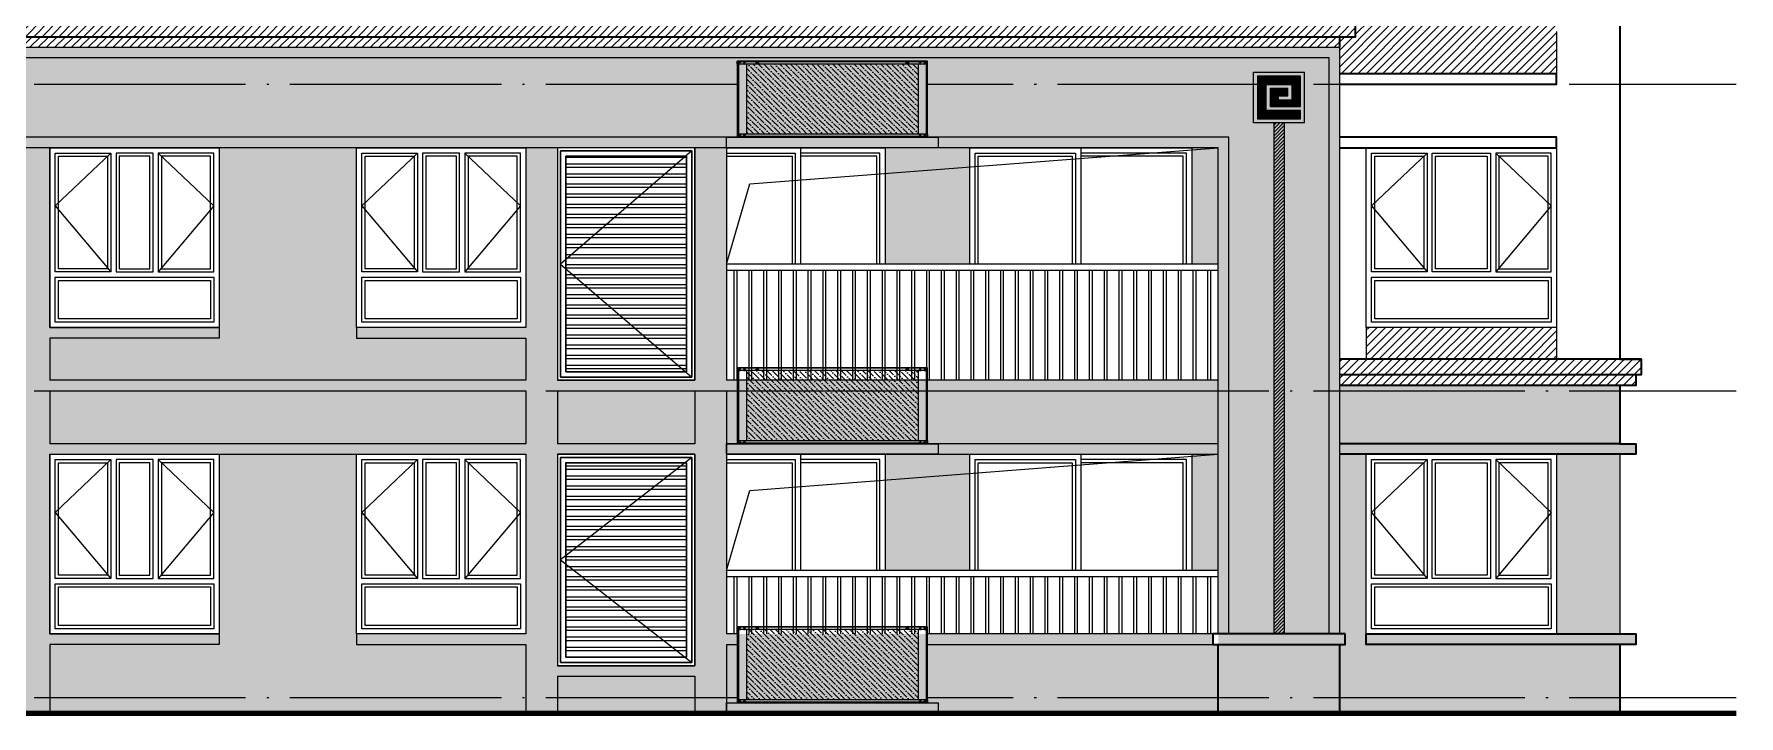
# Model space of a CAD drawing. Extents: x -518115 to 1124316, y -209821 to 1628073.
# Drawn here: x 863017 to 879142, y 114574 to 121024 of the extents above; entities that cross this region are included whole.
import ezdxf
from ezdxf.xclip import XClip

# ---------------------------------------------------------------- set-up
doc = ezdxf.new("R2010")
doc.units = 0
doc.header["$LTSCALE"] = 1000
doc.header["$MEASUREMENT"] = 0
doc.header["$XCLIPFRAME"] = 0
doc.linetypes.add('DOTE', pattern=[2.4200000000000004, 2, -0.2, 0.02, -0.2])
for name, color, linetype in [('3-剖面填充（细）', 250, 'Continuous'), ('5-平立面看线1', 45, 'Continuous'), ('Stair-栏杆', 142, 'Continuous'), ('修改标示', 212, 'Continuous'), ('看线', 251, 'Continuous'), ('立面', 73, 'Continuous')]:
    doc.layers.add(name, color=color, linetype=linetype)
for name, color, linetype, lineweight in [('DOTE', 19, 'DOTE', 9), ('WALL', 9, 'Continuous', 40), ('WINDOW', 144, 'Continuous', 15), ('立面-中轮廓线', 213, 'Continuous', 35), ('立面-普通轮廓', 7, 'Continuous', 18), ('立面-洞口示意', 152, 'Continuous', 13), ('立面-窗', 129, 'Continuous', 30), ('立面-窗开启线', 250, 'Continuous', 13)]:
    doc.layers.add(name, color=color, linetype=linetype, lineweight=lineweight)
pattern_1 = [(180, (-1300.000000000698, -2250.037416705163), (-7.105427357601002e-15, -95.25), []), (180, (-1331.750013714773, -2218.287402991074), (-7.105427357601002e-15, -95.25), [])]

# ---------------------------------------------------------------- blocks, each defined once
blk = doc.blocks.new('A$C0FC9229A')
at = {"color": 164}
blk.add_wipeout([(1079.579837211702, 1056.4612844407857), (1079.0798372109443, 1056.961284441528), (-922.9201627899898, 1056.9612844389592), (-923.4201627882102, 1056.4612844407295), (-923.4201627881281, 1026.9612844414949), (-921.9201627881267, 1026.9612844417134), (-921.9201627881266, 286.96128444166413), (-923.4201627881263, 286.96128444170995), (-923.4201627882101, 257.4612844426099), (-922.92016278999, 256.96128444438006), (1079.0798372109446, 256.96128444187), (1079.5798372117024, 257.4612844426122), (1079.5798372118738, 286.9612844416141), (1078.0798372118734, 286.961284441712), (1078.0798372118734, 1026.9612844416044), (1079.5798372118675, 1026.9612844419455)], dxfattribs=at).translate(0, 0, -1e-08).dxf.layer = 'WALL'
h = blk.add_hatch()
h.set_pattern_fill('ANSI36', color=164, scale=25, style=0)
h.set_pattern_definition([(45, (0, 0), (21.04747528375584, 77.17407604043804), [99.21875, -19.84375, 0, -19.84375])])
h.paths.add_polyline_path([(982.5813084756956, 286.9612844416974), (982.5813084756956, 1026.961284441697), (-825.9216340542771, 1026.961284441671), (-825.9216340542771, 286.9612844416711)])
for p, q in [((-923.4201627881266, 1026.96128444167), (-923.4201627881266, 1056.461284440738)), ((-923.4201627881266, 1056.461284440738), (-922.9201627899893, 1056.461284440738)), ((-923.4201627881266, 1051.754177659896), (1079.579837211873, 1051.754177659925)), ((-923.4201627881266, 1026.96128444167), (1079.579837211873, 1026.961284441699)), ((-922.9201627899893, 1056.961284441553), (1079.079837210942, 1056.961284441582)), ((-922.9201627899893, 1026.96128444167), (-922.9201627899893, 1056.961284441553)), ((-922.9201627899893, 1056.814837830636), (1079.079837210942, 1056.814837830665)), ((-922.9201627899893, 1052.107731049909), (1079.079837210942, 1052.107731049939)), ((-921.9201627881266, 286.9612844416697), (-921.9201627881266, 1026.96128444167)), ((-921.5666091800667, 1026.96128444167), (-921.5666091800667, 286.9613622748584)), ((-921.0716340537183, 286.9612844416697), (-921.0716340537183, 1026.96128444167)), ((-912.068080663681, 1026.96128444167), (-912.068080663681, 286.9612844416697)), ((-911.9201627885923, 1056.814837830636), (-911.9201627885923, 1026.96128444167)), ((-911.7145272712223, 1026.96128444167), (-911.7145272712223, 286.9612844416697)), ((-896.9201627885923, 1039.848035787727), (-899.4201627899893, 1038.404660114698)), ((-899.4201627899893, 1038.404660114698), (-899.4201627899893, 1035.517908768525)), ((-899.4201627899893, 1035.517908768525), (-896.9201627885923, 1034.074533095496)), ((-896.9201627885923, 1029.606468328537), (-896.9201627885923, 1044.316100554686)), ((-894.4201627899893, 1038.404660114698), (-896.9201627885923, 1039.848035787727)), ((-896.9201627885923, 1034.074533095496), (-894.4201627899893, 1035.517908768525)), ((-894.4201627899893, 1035.517908768525), (-894.4201627899893, 1038.404660114698)), ((-846.9201627885923, 1039.848035787727), (-849.4201627899893, 1038.404660114698)), ((-849.4201627899893, 1038.404660114698), (-849.4201627899893, 1035.517908768525)), ((-849.4201627899893, 1035.517908768525), (-846.9201627885923, 1034.074533095496)), ((-846.9201627885923, 1029.606468328537), (-846.9201627885923, 1044.316100554686)), ((-844.4201627899893, 1038.404660114698), (-846.9201627885923, 1039.848035787727)), ((-846.9201627885923, 1034.074533095496), (-844.4201627899893, 1035.517908768525)), ((-844.4201627899893, 1035.517908768525), (-844.4201627899893, 1038.404660114698)), ((-826.4216340524144, 1026.96128444167), (-826.4216340524144, 286.9612844416697)), ((-825.9216340542771, 1026.96128444167), (-825.9216340542771, 286.9612844416697)), ((-719.7339139464311, 1044.642090430745), (-703.1064116298221, 1044.642090430745)), ((-719.7339139464311, 1034.852737898735), (-703.1064116298221, 1034.852737898735)), ((-711.4201627881266, 1054.099483286176), (-711.4201627881266, 1025.40696208764)), ((859.2660860535689, 1044.642090430774), (875.8935883701779, 1044.642090430774)), ((859.2660860535689, 1034.852737898764), (875.8935883701779, 1034.852737898764)), ((867.5798372118734, 1054.099483286205), (867.5798372118734, 1025.406962087669)), ((982.5813084756956, 1026.961284441699), (982.5813084756956, 286.9612844416988)), ((1003.079837209545, 1039.848035787756), (1000.579837210942, 1038.404660114727)), ((1000.579837210942, 1038.404660114727), (1000.579837210942, 1035.517908768554)), ((1000.579837210942, 1035.517908768554), (1003.079837209545, 1034.074533095525)), ((1003.079837209545, 1029.606468328566), (1003.079837209545, 1044.316100554715)), ((1005.579837210942, 1038.404660114727), (1003.079837209545, 1039.848035787756)), ((1003.079837209545, 1034.074533095525), (1005.579837210942, 1035.517908768554)), ((1005.579837210942, 1035.517908768554), (1005.579837210942, 1038.404660114727)), ((1053.079837211873, 1039.848035787756), (1050.579837210942, 1038.404660114727)), ((1050.579837210942, 1038.404660114727), (1050.579837210942, 1035.517908768554)), ((1050.579837210942, 1035.517908768554), (1053.079837211873, 1034.074533095525)), ((1053.079837209545, 1029.606468328566), (1053.079837209545, 1044.316100554715)), ((1055.579837210942, 1038.404660114727), (1053.079837211873, 1039.848035787756)), ((1053.079837211873, 1034.074533095525), (1055.579837210942, 1035.517908768554)), ((1055.579837210942, 1035.517908768554), (1055.579837210942, 1038.404660114727)), ((1067.874201694503, 1026.961284441699), (1067.874201694503, 286.9612844416988)), ((1068.079837211873, 1056.961284441582), (1068.079837211873, 1026.961284441699)), ((1068.227755086962, 1026.961284441699), (1068.227755086962, 286.9612844416988)), ((1077.231308476999, 286.9612844416988), (1077.231308476999, 1026.961284441699)), ((1077.726283603348, 1026.961284441699), (1077.726283603348, 286.9613622748875)), ((1078.079837211873, 286.9612844416988), (1078.079837211873, 1026.961284441699)), ((1079.079837210942, 1026.961284441699), (1079.079837210942, 1056.961284441582)), ((1079.579837211873, 1056.461284440767), (1079.079837210942, 1056.461284440767)), ((1079.579837211873, 1026.961284441699), (1079.579837211873, 1056.461284440767)), ((-923.4201627881266, 286.9612844416697), (1079.579837211873, 286.9612844416988)), ((-923.4201627881266, 286.9612844416697), (-923.4201627881266, 257.461284442601)), ((-923.4201627881266, 262.1683912233275), (1079.579837211873, 262.1683912233566)), ((-923.4201627881266, 257.461284442601), (-922.9201627899893, 257.461284442601)), ((-922.9201627899893, 286.9612844416697), (-922.9201627899893, 256.9612844417861)), ((-922.9201627899893, 261.8148378334299), (1079.079837210942, 261.814837833459)), ((-922.9201627899893, 257.107731052587), (1079.079837210942, 257.1077310526161)), ((-922.9201627899893, 256.9612844417861), (1079.079837210942, 256.9612844418152)), ((-921.9201627881266, 286.9612844416697), (-825.9216340542771, 286.9612844416697)), ((-911.9201627885923, 257.107731052587), (-911.9201627885923, 286.9612844416697)), ((-899.4201627899893, 278.4046601146983), (-896.9201627885923, 279.8480357878434)), ((-899.4201627899893, 275.5179087686411), (-899.4201627899893, 278.4046601146983)), ((-896.9201627885923, 274.0745330956124), (-899.4201627899893, 275.5179087686411)), ((-896.9201627885923, 284.3161005548027), (-896.9201627885923, 269.6064683286531)), ((-896.9201627885923, 279.8480357878434), (-894.4201627899893, 278.4046601146983)), ((-894.4201627899893, 275.5179087686411), (-896.9201627885923, 274.0745330956124)), ((-894.4201627899893, 278.4046601146983), (-894.4201627899893, 275.5179087686411)), ((-849.4201627899893, 278.4046601146983), (-846.9201627885923, 279.8480357878434)), ((-849.4201627899893, 275.5179087686411), (-849.4201627899893, 278.4046601146983)), ((-846.9201627885923, 274.0745330956124), (-849.4201627899893, 275.5179087686411)), ((-846.9201627885923, 284.3161005548027), (-846.9201627885923, 269.6064683286531)), ((-846.9201627885923, 279.8480357878434), (-844.4201627899893, 278.4046601146983)), ((-844.4201627899893, 275.5179087686411), (-846.9201627885923, 274.0745330956124)), ((-844.4201627899893, 278.4046601146983), (-844.4201627899893, 275.5179087686411)), ((1000.579837210942, 278.4046601148439), (1003.079837209545, 279.8480357878725)), ((1000.579837210942, 275.5179087686702), (1000.579837210942, 278.4046601148439)), ((1003.079837209545, 274.0745330956415), (1000.579837210942, 275.5179087686702)), ((1003.079837209545, 284.3161005548318), (1003.079837209545, 269.6064683286822)), ((1003.079837209545, 279.8480357878725), (1005.579837210942, 278.4046601148439)), ((1005.579837210942, 275.5179087686702), (1003.079837209545, 274.0745330956415)), ((1005.579837210942, 278.4046601148439), (1005.579837210942, 275.5179087686702)), ((1050.579837210942, 278.4046601148439), (1053.079837211873, 279.8480357878725)), ((1050.579837210942, 275.5179087686702), (1050.579837210942, 278.4046601148439)), ((1053.079837211873, 274.0745330956415), (1050.579837210942, 275.5179087686702)), ((1053.079837209545, 284.3161005548318), (1053.079837209545, 269.6064683286822)), ((1053.079837211873, 279.8480357878725), (1055.579837210942, 278.4046601148439)), ((1055.579837210942, 275.5179087686702), (1053.079837211873, 274.0745330956415)), ((1055.579837210942, 278.4046601148439), (1055.579837210942, 275.5179087686702)), ((1068.079837211873, 256.9612844418152), (1068.079837211873, 286.9612844416988)), ((1079.079837210942, 286.9612844416988), (1079.079837210942, 256.9612844418152)), ((1079.579837211873, 257.4612844426301), (1079.079837210942, 257.4612844426301)), ((1079.579837211873, 286.9612844416988), (1079.579837211873, 257.4612844426301))]:
    blk.add_line(p, q, dxfattribs=at)
for points in [[(-923.4201627881266, 1051.754177659896), (-923.382646670565, 1051.888544058689), (-923.2743637273088, 1052.003718933818), (-923.1117844744585, 1052.080736328644), (-922.9201627899893, 1052.107731049909)], [(1079.579837211873, 1051.754177659925), (1079.541776977945, 1051.889476683282), (1079.433390601072, 1052.004177660274), (1079.271178926341, 1052.080818401126), (1079.079837210942, 1052.107731049939)], [(-923.4201627881266, 262.1683912233275), (-923.382646670565, 262.0340248246503), (-923.2743637273088, 261.9188499495212), (-923.1117844744585, 261.8418325546954), (-922.9201627899893, 261.8148378334299)], [(1079.579837211873, 262.1683912233566), (1079.541776977945, 262.0330922001158), (1079.433390601072, 261.9183912230073), (1079.271178926341, 261.8417504822719), (1079.079837210942, 261.814837833459)]]:
    blk.add_lwpolyline(points, dxfattribs=at)
for centre, radius in [((-896.9201627885923, 1036.96128444167), 9.999999999959998), ((-896.9201627885923, 1036.96128444167), 9.499999999199998), ((-846.9201627885923, 1036.96128444167), 9.999999999959998), ((-846.9201627885923, 1036.96128444167), 9.499999999199998), ((1003.079837209545, 1036.961284441699), 9.999999999959998), ((1003.079837209545, 1036.961284441699), 9.499999999199998), ((1053.079837211873, 1036.961284441699), 9.999999999959998), ((1053.079837211873, 1036.961284441699), 9.499999999199998), ((-896.9201627885923, 276.9612844416697), 9.999999999959998), ((-896.9201627885923, 276.9612844416697), 9.499999999199998), ((-846.9201627885923, 276.9612844416697), 9.999999999959998), ((-846.9201627885923, 276.9612844416697), 9.499999999199998), ((1003.079837209545, 276.9612844416988), 9.999999999959998), ((1003.079837209545, 276.9612844416988), 9.499999999199998), ((1053.079837211873, 276.9612844416988), 9.999999999959998), ((1053.079837211873, 276.9612844416988), 9.499999999199998)]:
    blk.add_circle(centre, radius, dxfattribs=at)
for centre, radius, start, end in [((-922.9201627899893, 1056.461284440738), 0.4999999982210284, 90, 180), ((-719.9783924506046, 1039.74741416474), 4.900778049206776, 87.14057591316207, 272.8594240868379), ((-702.8619331256486, 1039.74741416474), 4.900778049206776, 267.1405759131621, 92.85942408683792), ((859.0216075493954, 1039.747414164769), 4.900778049206776, 87.14057591316207, 272.8594240868379), ((876.1380668743514, 1039.747414164769), 4.900778049206776, 267.1405759131621, 92.85942408683792), ((1079.079837210942, 1056.461284440767), 0.5000000007600001, 0, 90), ((-922.9201627899893, 257.461284442601), 0.4999999982210284, 180, 270), ((1079.079837210942, 257.4612844426301), 0.5000000007600001, 270, 0)]:
    blk.add_arc(centre, radius, start, end, dxfattribs=at)
blk = doc.blocks.new('A$C612F19F3')
at = {"layer": 'WINDOW'}
for points in [[(50, -50), (575, -50), (575, -1175), (50, -1175)], [(975.0002853819169, -50), (625, -50), (625, -1175), (975.0002853819169, -1175)], [(1550.000285381917, -50), (1025.000285381917, -50), (1025.000285381917, -1175), (1550.000285381917, -1175)], [(50, -1225), (1550.000285381917, -1225), (1550.000285381917, -1650), (50, -1650)]]:
    blk.add_lwpolyline(points, close=True, dxfattribs=at)
at = {"layer": 'WINDOW', "color": 250}
for points in [[(80, -80), (545, -80), (545, -1145), (80, -1145)], [(945.0002853819169, -80), (655, -80), (655, -1145), (945.0002853819169, -1145)], [(1520.000285381917, -80), (1055.000285381917, -80), (1055.000285381917, -1145), (1520.000285381917, -1145)], [(80, -1255), (1520.000285381917, -1255), (1520.000285381917, -1620), (80, -1620)]]:
    blk.add_lwpolyline(points, close=True, dxfattribs=at)
at = {"layer": '立面-普通轮廓'}
blk.add_lwpolyline([(0, 0), (1600.000285381684, 0), (1600.000285381684, -1700), (0, -1700)], close=True, dxfattribs=at)
at = {"layer": '立面-窗开启线', "color": 251, "ltscale": 0.5, "true_color": 0x636466}
for points in [[(575, -50), (50, -550), (575, -1175)], [(1025.000285381917, -50), (1550.000285381917, -550), (1025.000285381917, -1175)]]:
    blk.add_lwpolyline(points, dxfattribs=at)
blk = doc.blocks.new('A$C190D6931')
blk.add_blockref('A$C612F19F3', (-1600.000285381684, 1700))
blk = doc.blocks.new('A$C6BC36758')
at = {"layer": 'WINDOW'}
for points in [[(-1750.000285381684, 1650), (-1225.000285381684, 1650), (-1225.000285381684, 525), (-1750.000285381684, 525)], [(-1175.000285381684, 1650), (-624.9999999997672, 1650), (-624.9999999997672, 525), (-1175.000285381684, 525)], [(-50, 1650), (-575, 1650), (-575, 525), (-50, 525)], [(-1750.000285381684, 475), (-50, 475), (-50, 50), (-1750.000285381684, 50)]]:
    blk.add_lwpolyline(points, close=True, dxfattribs=at)
at = {"layer": 'WINDOW', "color": 250}
for points in [[(-1720.000285381684, 1620), (-1255.000285381684, 1620), (-1255.000285381684, 555), (-1720.000285381684, 555)], [(-1145.000285381684, 1620), (-654.9999999997672, 1620), (-654.9999999997672, 555), (-1145.000285381684, 555)], [(-80, 1620), (-545, 1620), (-545, 555), (-80, 555)], [(-1720.000285381684, 445), (-80, 445), (-80, 80), (-1720.000285381684, 80)]]:
    blk.add_lwpolyline(points, close=True, dxfattribs=at)
at = {"layer": '立面-普通轮廓'}
blk.add_lwpolyline([(-1800.000285381684, 1700), (0, 1700), (0, 0), (-1800.000285381684, 0)], close=True, dxfattribs=at)
at = {"layer": '立面-窗开启线', "color": 251, "ltscale": 0.5, "true_color": 0x636466}
for points in [[(-1225.000285381684, 1650), (-1750.000285381684, 1150), (-1225.000285381684, 525)], [(-575, 1650), (-50, 1150), (-575, 525)]]:
    blk.add_lwpolyline(points, dxfattribs=at)
blk = doc.blocks.new('A$C41BE1890')
at = {"layer": 'WINDOW'}
blk.add_line((-1050.000142690842, 2299.999999992666), (-1050.000142690842, 0), dxfattribs=at)
for points in [[(-2050.000285381684, 2249.999999992666), (-1100.000142690784, 2249.999999992608), (-1100.000142690784, 49.99999999994179), (-2050.000285381684, 50)], [(-49.99999999988358, 2249.999999992666), (-1050.000142690784, 2249.999999992608), (-1050.000142690784, 49.99999999994179), (-49.99999999988358, 50)]]:
    blk.add_lwpolyline(points, close=True, dxfattribs=at)
at = {"layer": 'WINDOW', "color": 250}
blk.add_lwpolyline([(-2020.000285381684, 2219.999999992666), (-1130.000142690784, 2219.999999992608), (-1130.000142690784, 79.99999999994179), (-2020.000285381684, 80)], close=True, dxfattribs=at)
blk.add_lwpolyline([(-1050.000142690842, 80), (-79.99999999988358, 80), (-79.99999999988358, 2219.999999992666), (-1050.000142690842, 2219.999999992666)], dxfattribs=at)
at = {"layer": '立面-普通轮廓'}
blk.add_lwpolyline([(-2100.000285381684, 2299.999999992666), (0, 2299.999999992666), (0, 0), (-2100.000285381684, 0)], close=True, dxfattribs=at)
blk = doc.blocks.new('A$C28396737')
at = {"layer": 'WINDOW'}
blk.add_line((-800.000142690842, 2299.999999992666), (-800.000142690842, 0), dxfattribs=at)
for points in [[(-1550.000285381684, 2249.999999992666), (-850.0001426907838, 2249.999999992608), (-850.0001426907838, 49.99999999994179), (-1550.000285381684, 50)], [(-49.99999999988358, 2249.999999992666), (-800.0001426907838, 2249.999999992608), (-800.0001426907838, 49.99999999994179), (-49.99999999988358, 50)]]:
    blk.add_lwpolyline(points, close=True, dxfattribs=at)
at = {"layer": 'WINDOW', "color": 250}
blk.add_lwpolyline([(-1520.000285381684, 2219.999999992666), (-880.0001426907838, 2219.999999992608), (-880.0001426907838, 79.99999999994179), (-1520.000285381684, 80)], close=True, dxfattribs=at)
blk.add_lwpolyline([(-800.000142690842, 80), (-79.99999999988358, 80), (-79.99999999988358, 2219.999999992666), (-800.000142690842, 2219.999999992666)], dxfattribs=at)
at = {"layer": '立面-普通轮廓'}
blk.add_lwpolyline([(-1600.000285381684, 2299.999999992666), (0, 2299.999999992666), (0, 0), (-1600.000285381684, 0)], close=True, dxfattribs=at)
blk = doc.blocks.new('A$C04AD5CC0')
at = {"layer": '立面-窗开启线', "ltscale": 0.5, "true_color": 0x88471b}
h = blk.add_hatch(dxfattribs=at)
h.set_pattern_fill('ANSI32', color=36, scale=20, angle=135)
h.set_pattern_definition(pattern_1)
edge = h.paths.add_edge_path()
edge.add_line((-80, -41.00314468541183), (-80.00000000069849, -2120.037416705163))
edge.add_line((-80.00000000069849, -2120.037416705163), (-1220.000000000698, -2120.037416705163))
edge.add_line((-1220.000000000698, -2114.000000000553), (-1220, -80))
edge.add_line((-1220, -80), (-80, -80))
at = {"layer": '立面-普通轮廓'}
blk.add_lwpolyline([(-1300.000000000698, -2200.037416705163), (-6.984919309616089e-10, -2200.037416705163), (0, 0), (-1300, 0)], close=True, dxfattribs=at)
at = {"layer": '立面-窗'}
for points in [[(-1270.000000000698, -2170.037416705163), (-30.00000000069849, -2170.037416705163), (-30, -30), (-1270, -30)], [(-1220.000000000698, -2120.037416705163), (-80.00000000069849, -2120.037416705163), (-80, -80), (-1220, -80)]]:
    blk.add_lwpolyline(points, close=True, dxfattribs=at)
at = {"layer": '立面-窗开启线', "ltscale": 0.5}
blk.add_lwpolyline([(-30, -30), (-1270.000000000349, -1100.018708352582), (-30.00000000034925, -2170.037416705512)], dxfattribs=at)
blk = doc.blocks.new('hfhfthfthf')
at = {"layer": 'Stair-栏杆'}
for p, q in [((424316.5786998163, 36475.99991834373), (428966.5787161089, 36475.99991834373)), ((424316.5786998163, 36415.99991834466), (428966.5787161089, 36415.99991834466))]:
    blk.add_line(p, q, dxfattribs=at)
for points in [[(424386.5786998165, 35376), (424386.5786998165, 36415.99991834466)], [(424416.5786998165, 36415.99991834466), (424416.5786998165, 35376)], [(424526.5786998165, 35376), (424526.5786998165, 36415.99991834466)], [(424556.5786998165, 36415.99991834466), (424556.5786998165, 35376)], [(424666.5786998165, 35376), (424666.5786998165, 36415.99991834466)], [(424696.5786998165, 36415.99991834466), (424696.5786998165, 35376)], [(424806.5786998165, 35376), (424806.5786998165, 36415.99991834466)], [(424836.5786998165, 36415.99991834466), (424836.5786998165, 35376)], [(424946.5786998165, 35376), (424946.5786998165, 36415.99991834466)], [(424976.5786998165, 36415.99991834466), (424976.5786998165, 35376)], [(425086.5786998165, 35376), (425086.5786998165, 36415.99991834466)], [(425116.5786998165, 36415.99991834466), (425116.5786998165, 35376)], [(425226.5786998165, 35376), (425226.5786998165, 36415.99991834466)], [(425256.5786998165, 36415.99991834466), (425256.5786998165, 35376)], [(425366.5786998165, 35376), (425366.5786998165, 36415.99991834466)], [(425396.5786998165, 36415.99991834466), (425396.5786998165, 35376)], [(425506.5786998165, 35376), (425506.5786998165, 36415.99991834466)], [(425536.5786998165, 36415.99991834466), (425536.5786998165, 35376)], [(425646.5786998165, 35376), (425646.5786998165, 36415.99991834466)], [(425676.5786998165, 36415.99991834466), (425676.5786998165, 35376)], [(425786.5786998165, 35376), (425786.5786998165, 36415.99991834466)], [(425816.5786998165, 36415.99991834466), (425816.5786998165, 35376)], [(425926.5786998165, 35376), (425926.5786998165, 36415.99991834466)], [(425956.5786998165, 36415.99991834466), (425956.5786998165, 35376)], [(426066.5786998165, 35376), (426066.5786998165, 36415.99991834466)], [(426096.5786998165, 36415.99991834466), (426096.5786998165, 35376)], [(426206.5786998165, 35376), (426206.5786998165, 36415.99991834466)], [(426236.5786998165, 36415.99991834466), (426236.5786998165, 35376)], [(426346.5786998165, 35376), (426346.5786998165, 36415.99991834466)], [(426376.5786998165, 36415.99991834466), (426376.5786998165, 35376)], [(426486.5786998165, 35376), (426486.5786998165, 36415.99991834466)], [(426516.5786998165, 36415.99991834466), (426516.5786998165, 35376)], [(426626.5786998165, 35376), (426626.5786998165, 36415.99991834466)], [(426656.5786998165, 36415.99991834466), (426656.5786998165, 35376)], [(426766.5786998165, 35376), (426766.5786998165, 36415.99991834466)], [(426796.5786998165, 36415.99991834466), (426796.5786998165, 35376)], [(426906.5786998165, 35376), (426906.5786998165, 36415.99991834466)], [(426936.5786998165, 36415.99991834466), (426936.5786998165, 35376)], [(427046.5786998165, 35376), (427046.5786998165, 36415.99991834466)], [(427076.5786998165, 36415.99991834466), (427076.5786998165, 35376)], [(427186.5786998165, 35376), (427186.5786998165, 36415.99991834466)], [(427216.5786998165, 36415.99991834466), (427216.5786998165, 35376)], [(427326.5786998165, 35376), (427326.5786998165, 36415.99991834466)], [(427356.5786998165, 36415.99991834466), (427356.5786998165, 35376)], [(427466.5786998165, 35376), (427466.5786998165, 36415.99991834466)], [(427496.5786998165, 36415.99991834466), (427496.5786998165, 35376)], [(427606.5786998165, 35376), (427606.5786998165, 36415.99991834466)], [(427636.5786998165, 36415.99991834466), (427636.5786998165, 35376)], [(427746.5786998165, 35376), (427746.5786998165, 36415.99991834466)], [(427776.5786998165, 36415.99991834466), (427776.5786998165, 35376)], [(427886.5786998165, 35376), (427886.5786998165, 36415.99991834466)], [(427916.5786998165, 36415.99991834466), (427916.5786998165, 35376)], [(428026.5786998165, 35376), (428026.5786998165, 36415.99991834466)], [(428056.5786998165, 36415.99991834466), (428056.5786998165, 35376)], [(428166.5786998165, 35376), (428166.5786998165, 36415.99991834466)], [(428196.5786998165, 36415.99991834466), (428196.5786998165, 35376)], [(428306.5786998165, 35376), (428306.5786998165, 36415.99991834466)], [(428336.5786998165, 36415.99991834466), (428336.5786998165, 35376)], [(428446.5786998165, 35376), (428446.5786998165, 36415.99991834466)], [(428476.5786998165, 36415.99991834466), (428476.5786998165, 35376)], [(428586.5786998165, 35376), (428586.5786998165, 36415.99991834466)], [(428616.5786998165, 36415.99991834466), (428616.5786998165, 35376)], [(428726.5786998165, 35376), (428726.5786998165, 36415.99991834466)], [(428756.5786998165, 36415.99991834466), (428756.5786998165, 35376)], [(428866.5786998165, 35376), (428866.5786998165, 36415.99991834466)], [(428896.5786998165, 36415.99991834466), (428896.5786998165, 35376)]]:
    blk.add_lwpolyline(points, dxfattribs=at)
blk = doc.blocks.new('A$C6E765447')
at = {"layer": '3-剖面填充（细）'}
h = blk.add_hatch(dxfattribs=at)
h.set_pattern_fill('ANSI31', color=251, scale=5)
h.set_pattern_definition([(45, (0, 0), (-5.612660075668221, 5.612660075668221), [])])
h.paths.add_polyline_path([(752.4873256832362, 98.34558459406254), (752.488500122385, 501.7472126909997), (347.5151471169665, 501.7472126909997), (347.5151471169665, 216.5989486103435), (634.9753073384053, 216.5980891659856), (634.9759096482303, 383.8731053103693), (465.0597000622656, 383.8735327089671), (465.0594519505976, 314.8372825471452), (554.621606254601, 314.8370157694444), (554.6215028543957, 276.4907131245126), (427.4766364826356, 276.4910335540771), (427.4770903480239, 421.8491470410954), (672.5587241169998, 421.8485611676006), (672.5579672014575, 178.2518236484611), (347.5151471169665, 178.2525947944113), (347.5151471169665, 98.34674059426987)])
at = {"layer": '立面'}
for p, q in [((309.9311556662433, 60.00056258006953), (309.9324931035517, 540.0905675082467)), ((790.070138166775, 540.07518442336), (309.9324931035517, 540.0905675082467)), ((347.514283454977, 216.5989486129256), (347.5151471169665, 501.7472126909997)), ((347.5151471169665, 501.7472126909997), (752.4885001661023, 501.7622289133724)), ((752.4885001661023, 501.7622289133724), (752.4873256832361, 98.34558459406253)), ((790.0688443301478, 59.9992481044028), (790.070138166775, 540.07518442336)), ((427.4770903480239, 421.8491470410954), (427.4766364826355, 276.4910335540771)), ((672.5587241169997, 421.8485611676006), (427.4770903480239, 421.8491470410954)), ((465.0594519505976, 314.8372825471452), (465.0597000622656, 383.8735327089671)), ((465.0597000622656, 383.8735327089671), (634.9759096482303, 383.8731053103693)), ((634.9759096482303, 383.8731053103693), (634.9753073384054, 216.5980891659856)), ((672.5579672014574, 178.2518236484611), (672.5587241169997, 421.8485611676006)), ((347.5139713321114, 98.3467405976262), (347.5141790736234, 178.2525947967079)), ((347.5141790736234, 178.2525947967079), (672.5579672014574, 178.2518236484611)), ((634.9753073384054, 216.5980891659856), (347.514283454977, 216.5989486129256)), ((427.4766364826355, 276.4910335540771), (554.6215028543957, 276.4907131245127)), ((554.6216062546009, 314.8370157694444), (465.0594519505976, 314.8372825471452)), ((554.6215028543957, 276.4907131245127), (554.6216062546009, 314.8370157694444)), ((309.9311556662433, 60.00056258006953), (790.0688443301478, 59.9992481044028)), ((752.4873256832361, 98.34558459406253), (347.5139713321114, 98.3467405976262))]:
    blk.add_line(p, q, dxfattribs=at)
blk = doc.blocks.new('A$C2EEC76F5')
at = {"layer": '立面-窗开启线', "ltscale": 0.5, "true_color": 0x88471b}
h = blk.add_hatch(dxfattribs=at)
h.set_pattern_fill('ANSI32', color=36, scale=20, angle=135)
h.set_pattern_definition(pattern_1)
edge = h.paths.add_edge_path()
edge.add_line((-80, -41.00314468541183), (-80.00000000069849, -1920.037416705163))
edge.add_line((-80.00000000069849, -1920.037416705163), (-1213.078702175291, -1920.037416705163))
edge.add_line((-1220.000000000698, -1920.037416705163), (-1220, -80))
edge.add_line((-1220, -80), (-80, -80))
at = {"layer": '立面-普通轮廓'}
blk.add_lwpolyline([(-1300.000000000698, -2000.037416705163), (-6.984919309616089e-10, -2000.037416705163), (0, 0), (-1300, 0)], close=True, dxfattribs=at)
at = {"layer": '立面-窗'}
for points in [[(-1270.000000000698, -1970.037416705163), (-30.00000000069849, -1970.037416705163), (-30, -30), (-1270, -30)], [(-1220.000000000698, -1920.037416705163), (-80.00000000069849, -1920.037416705163), (-80, -80), (-1220, -80)]]:
    blk.add_lwpolyline(points, close=True, dxfattribs=at)
at = {"layer": '立面-窗开启线', "ltscale": 0.5}
blk.add_lwpolyline([(-30, -30), (-1270.000000000349, -1000.018708352582), (-30.00000000034925, -1970.037416705512)], dxfattribs=at)

msp = doc.modelspace()

# ---------------------------------------------------------------- hatches: boundary and pattern name
at = {"layer": '3-剖面填充（细）'}
h = msp.add_hatch(dxfattribs=at)
h.set_pattern_fill('ANSI31', color=256, scale=35)
h.set_pattern_definition([(45, (409200.0000343336, 76572.63961671214), (-39.28862052967754, 39.28862052967754), [])])
h.paths.add_polyline_path([(830316.5787371687, 120998.639616712), (875516.5854862839, 120998.6396166991), (875516.5854862839, 121148.6396167062), (830316.5787371687, 121148.6396167124)])
h = msp.add_hatch(dxfattribs=at)
h.set_pattern_fill('ANSI31', color=256, scale=35)
h.set_pattern_definition([(45, (407300.0000000347, 76572.63961671287), (-39.28862052967754, 39.28862052967754), [])])
edge = h.paths.add_edge_path()
edge.add_line((875366.585486284, 120998.6396167125), (875366.5854862839, 120648.6396167195))
edge.add_line((875367.7159502108, 120648.6396167124), (877416.5787021441, 120648.6396167128))
edge.add_line((877416.5787021442, 120648.6396167128), (877416.5787021442, 121148.6396167131))
edge.add_line((877416.5787021442, 121148.6396167131), (875516.5854862735, 121148.6396167194))
edge.add_line((875516.5854862735, 121148.6396167194), (875516.5854862735, 120998.6396167124))
edge.add_line((875516.5854862735, 120998.6396167124), (875374.2740283993, 120998.6396167047))
h = msp.add_hatch(dxfattribs=at)
h.set_pattern_fill('ANSI31', color=256, scale=35)
h.set_pattern_definition([(45, (409350.0000343336, 76422.63961671214), (-39.28862052967754, 39.28862052967754), [])])
h.paths.add_polyline_path([(830466.5787371687, 120898.639616712), (875366.5854862839, 120898.6396166991), (875366.5854862839, 120998.6396167062), (830466.5787371687, 120998.6396167124)])
h = msp.add_hatch(dxfattribs=at)
h.set_pattern_fill('ANSI31', color=256, scale=15)
h.set_pattern_definition([(45, (706770.310237206, -7299.269138854579), (-16.83798022700466, 16.83798022700466), [])])
h.paths.add_polyline_path([(874741.5855936761, 115348.6396167132), (874841.5856047678, 115348.6396167132), (874841.5870436755, 120183.59397273), (874741.5870325797, 120183.5939412916)])
h = msp.add_hatch(dxfattribs=at)
h.set_pattern_fill('ANSI31', color=256, scale=35)
h.set_pattern_definition([(45, (407300.0000000347, 73672.63961671287), (-39.28862052967754, 39.28862052967754), [])])
h.paths.add_polyline_path([(875616.5787021442, 117948.639616713), (877416.5787021442, 117948.6396167129), (877416.5787021442, 118248.6396167131), (875616.5787021442, 118248.63961672)])
h = msp.add_hatch(dxfattribs=at)
h.set_pattern_fill('ANSI31', color=256, scale=35)
h.set_pattern_definition([(45, (457100.0069604675, 73372.63961671264), (-39.28862052967754, 39.28862052967754), [])])
h.paths.add_polyline_path([(878216.5856633025, 117798.6396167129), (878166.5856633025, 117798.6396167129), (878166.5856633025, 117698.6396167133), (875366.5854862839, 117698.6396167125), (875366.5854862839, 117948.6396167125), (878216.5856633025, 117948.6396167129)])

# ---------------------------------------------------------------- linework, layer by layer
for p, q in [((877416.5787021442, 121048.6396167131), (877416.5787021444, 120648.6396167126)), ((830466.5787371686, 120898.6396167124), (875366.5854862839, 120898.6396167124)), ((875616.5855205826, 118248.6396167132), (875616.5787021443, 117948.6396167118)), ((877416.5787021442, 118248.6396167132), (877416.5787021443, 117948.6396167129))]:
    msp.add_line(p, q, dxfattribs=at)
at = {"layer": '5-平立面看线1', "color": 1, "ltscale": 0.8, "const_width": 50}
msp.add_lwpolyline([(879116.5787018675, 114598.6396167129), (826716.5787028406, 114598.6396167129)], dxfattribs=at)
at = {"layer": 'DOTE', "linetype": 'DOTE'}
for p, q in [((826716.5787028408, 120548.6396167129), (879116.5787018675, 120548.639616713)), ((826716.5787028408, 117648.6396167129), (879116.5787018675, 117648.639616713)), ((826716.5787028408, 114748.6396167129), (879116.5787018675, 114748.639616713))]:
    msp.add_line(p, q, dxfattribs=at)
at = {"layer": 'Stair-栏杆'}
for p, q in [((874216.5855236015, 115948.6395350566), (869566.5855073088, 115948.6395350566)), ((874216.5855236015, 115888.6395350575), (869566.5855073088, 115888.6395350575))]:
    msp.add_line(p, q, dxfattribs=at)
for points in [[(871596.5855236013, 115888.6395350575), (871596.5855236013, 115348.6396167129)], [(871626.5855236013, 115348.6396167129), (871626.5855236013, 115888.6395350575)], [(871736.5855236013, 115888.6395350575), (871736.5855236013, 115348.6396167129)], [(871766.5855236013, 115348.6396167129), (871766.5855236013, 115888.6395350575)], [(871876.5855236013, 115888.6395350575), (871876.5855236013, 115348.6396167129)], [(871906.5855236013, 115348.6396167129), (871906.5855236013, 115888.6395350575)], [(872016.5855236013, 115888.6395350575), (872016.5855236013, 115348.6396167129)], [(872046.5855236013, 115348.6396167129), (872046.5855236013, 115888.6395350575)], [(872156.5855236013, 115888.6395350575), (872156.5855236013, 115348.6396167129)], [(872186.5855236013, 115348.6396167129), (872186.5855236013, 115888.6395350575)], [(872296.5855236013, 115888.6395350575), (872296.5855236013, 115348.6396167129)], [(872326.5855236013, 115348.6396167129), (872326.5855236013, 115888.6395350575)], [(872436.5855236013, 115888.6395350575), (872436.5855236013, 115348.6396167129)], [(872466.5855236013, 115348.6396167129), (872466.5855236013, 115888.6395350575)], [(872576.5855236013, 115888.6395350575), (872576.5855236013, 115348.6396167129)], [(872606.5855236013, 115348.6396167129), (872606.5855236013, 115888.6395350575)], [(872716.5855236013, 115888.6395350575), (872716.5855236013, 115348.6396167129)], [(872746.5855236013, 115348.6396167129), (872746.5855236013, 115888.6395350575)], [(872856.5855236013, 115888.6395350575), (872856.5855236013, 115348.6396167129)], [(872886.5855236013, 115348.6396167129), (872886.5855236013, 115888.6395350575)], [(872996.5855236013, 115888.6395350575), (872996.5855236013, 115348.6396167129)], [(873026.5855236013, 115348.6396167129), (873026.5855236013, 115888.6395350575)], [(873136.5855236013, 115888.6395350575), (873136.5855236013, 115348.6396167129)], [(873166.5855236013, 115348.6396167129), (873166.5855236013, 115888.6395350575)], [(873276.5855236013, 115888.6395350575), (873276.5855236013, 115348.6396167129)], [(873306.5855236013, 115348.6396167129), (873306.5855236013, 115888.6395350575)], [(873416.5855236013, 115888.6395350575), (873416.5855236013, 115348.6396167129)], [(873446.5855236013, 115348.6396167129), (873446.5855236013, 115888.6395350575)], [(873556.5855236013, 115888.6395350575), (873556.5855236013, 115348.6396167129)], [(873586.5855236013, 115348.6396167129), (873586.5855236013, 115888.6395350575)], [(873696.5855236013, 115888.6395350575), (873696.5855236013, 115348.6396167129)], [(873726.5855236013, 115348.6396167129), (873726.5855236013, 115888.6395350575)], [(873836.5855236013, 115888.6395350575), (873836.5855236013, 115348.6396167129)], [(873866.5855236013, 115348.6396167129), (873866.5855236013, 115888.6395350575)], [(873976.5855236013, 115888.6395350575), (873976.5855236013, 115348.6396167129)], [(874006.5855236013, 115348.6396167129), (874006.5855236013, 115888.6395350575)], [(874116.5855236013, 115888.6395350575), (874116.5855236013, 115348.6396167129)], [(874146.5855236013, 115348.6396167129), (874146.5855236013, 115888.6395350575)]]:
    msp.add_lwpolyline(points, dxfattribs=at)
at = {"layer": '看线', "color": 30}
for p, q in [((863166.5855059149, 119948.6396167125), (863166.5855059149, 118248.6396167131)), ((867666.5855216668, 119948.6396167125), (867666.5855216668, 118248.6396167131)), ((867966.5855213621, 119948.6396167115), (867966.5855213621, 117748.6396167111)), ((869266.5855212425, 119948.6396167114), (869266.5855212425, 117748.6396167111)), ((869566.5855073088, 119948.639616713), (869566.5855073088, 117748.6396167126)), ((863166.5855059149, 118148.6396167131), (863166.5855059149, 117748.6396167124)), ((867666.5855216668, 118148.6396167131), (867666.5855216668, 117748.6396167124)), ((863166.5855059149, 117648.6396167129), (863166.5855059149, 117148.639616713)), ((867666.5855216668, 117648.6396167129), (867666.5855216668, 117148.639616713)), ((867966.5855213621, 117648.6396167129), (867966.5855213621, 117148.6396167114)), ((869266.5855212425, 117648.6396167129), (869266.5855212425, 117148.6396167114)), ((869566.5855073088, 117648.6396167129), (869566.5855073088, 115348.6396167126)), ((863166.5855059149, 117048.6396167125), (863166.5855059149, 115348.6396167131)), ((867666.5855216668, 117048.6396167125), (867666.5855216668, 115348.6396167131)), ((867966.5855213621, 117048.6396167115), (867966.5855213621, 115048.6396167111)), ((869266.5855212425, 117048.6396167114), (869266.5855212425, 115048.6396167111)), ((878016.5787021724, 117048.6396167132), (878016.5787021724, 115348.6396167132)), ((863166.5855059149, 115248.6396167131), (863166.5855059149, 114598.6396167129)), ((867666.5855216668, 115248.6396167131), (867666.5855216668, 114598.6396167129)), ((869566.5855073088, 115248.6396167085), (869566.5855073088, 114598.6396167103)), ((867966.5855213621, 114948.6396167112), (867966.5855213621, 114598.639616711)), ((869266.5855212432, 114948.6396167105), (869266.5855212432, 114598.6396167103))]:
    msp.add_line(p, q, dxfattribs=at)
for points in [[(875366.5854862839, 115348.6396167132), (875366.5854862839, 120898.6396167124)], [(863166.5855059149, 118248.6396167131), (864766.5855059185, 118248.6396167132), (864766.5855059602, 118148.6396167134), (863166.5855059149, 118148.6396167131)], [(867666.5855216668, 118248.6396167131), (866066.5855216632, 118248.6396167132), (866066.5855216215, 118148.6396167134), (867666.5855216668, 118148.6396167131)], [(867666.5855216667, 117748.6396167126), (863166.5855059149, 117748.6396167124)], [(869266.5855212432, 117748.6396167111), (867966.5855213621, 117748.6396167111)], [(863166.5855059149, 117648.6396167128), (867666.5855216667, 117648.6396167126)], [(867966.5855213621, 117648.6396167112), (869266.5855212432, 117648.6396167111)], [(867666.5855216668, 117148.639616713), (863166.5855059149, 117148.639616713)], [(869266.5855212432, 117148.6396167114), (867966.5855213621, 117148.6396167114)], [(863166.5855059149, 117048.6396167125), (867666.5855216668, 117048.639616713)], [(867966.5855213621, 117048.6396167115), (869266.5855212432, 117048.6396167114)], [(869566.5855073088, 117048.6396167134), (874216.5855236015, 117048.639616713)], [(863166.5855059149, 115348.6396167131), (864766.5855059185, 115348.6396167132), (864766.5855059602, 115248.6396167134), (863166.5855059149, 115248.6396167131)], [(867666.5855216668, 115348.6396167131), (866066.5855216632, 115348.6396167132), (866066.5855216215, 115248.6396167134), (867666.5855216668, 115248.6396167131)], [(874166.5855011957, 115348.6396167126), (869566.5855073088, 115348.6396167126)], [(869566.5855073088, 115248.6396167131), (874166.5855011957, 115248.6396167126)], [(869266.5855212432, 115048.6396167111), (867966.5855213621, 115048.6396167111)], [(867966.5855213621, 114948.6396167112), (869266.5855212432, 114948.6396167111)]]:
    msp.add_lwpolyline(points, dxfattribs=at)
at = {"layer": '立面'}
for p, q in [((874741.5855851424, 120183.5940938921), (874741.585633539, 115348.6396167132)), ((874841.5855851424, 120183.5940938921), (874841.5856335391, 115348.6396167132))]:
    msp.add_line(p, q, dxfattribs=at)
at = {"layer": '立面-中轮廓线'}
for p, q in [((878016.5787021732, 123448.6396167129), (878016.5787021732, 120548.6396167128)), ((878016.5787021732, 120548.6396167129), (878016.5856633025, 117948.6396167129))]:
    msp.add_line(p, q, dxfattribs=at)
at = {"layer": '立面-中轮廓线', "color": 2}
for p, q in [((855316.5855412978, 120998.6396167124), (875516.5854862839, 120998.6396167046)), ((878216.5856633025, 117948.6396167129), (875366.5854862839, 117948.6396167129)), ((878216.5856633025, 117798.6396167129), (875366.5854862839, 117798.6396167129)), ((878016.5788445581, 117698.6396167129), (875366.5786675395, 117698.6396167129)), ((878016.5855206117, 117698.6396167129), (875366.5854862839, 117698.6396167129)), ((878016.5855206117, 117148.6396167132), (875366.5854862839, 117148.639616713)), ((878016.5855206117, 117048.6396167132), (875366.5854862839, 117048.6396167123)), ((878016.5787021724, 115248.6396167132), (878016.5787021724, 114598.6396167129))]:
    msp.add_line(p, q, dxfattribs=at)
for points in [[(875366.5854862839, 120898.6396167124), (875366.5854862839, 120998.6396167124), (875516.5854862839, 120998.6396167124), (875516.5854862839, 121148.6396167124), (855316.5855412978, 121148.6396167124), (855316.5855412978, 120998.6396167124), (855466.5855412978, 120998.6396167124), (855466.5855412978, 120898.6396167124)], [(878016.5856633025, 117948.6396167129), (878216.5856633025, 117948.6396167129), (878216.5856633025, 117798.6396167129), (878166.5856633025, 117798.6396167129), (878166.5856633025, 117698.6396167129), (878016.5856633025, 117698.6396167129), (878016.585377921, 117148.6396167132), (878166.585377921, 117148.6396167132), (878166.585377921, 117048.6396167132), (878016.585377921, 117048.6396167132)], [(875616.5855205856, 115348.6396167132), (878166.5855206117, 115348.6396167132), (878166.5855206117, 115248.6396167132), (875616.585520544, 115248.6396167135), (875616.5855205856, 115348.6396167132)], [(874216.5855236015, 114598.6396167129), (874216.5855236015, 115248.6396167132)], [(875366.5854862839, 114598.6396167129), (875366.5854862839, 115248.6396167135)]]:
    msp.add_lwpolyline(points, dxfattribs=at)
at = {"layer": '立面-中轮廓线'}
for points in [[(875366.5786678453, 120548.6396167129), (877416.5787021444, 120548.6396167126), (877416.5787021444, 120648.6396167126), (875366.5786678453, 120648.6396167124)], [(875366.5786678453, 119948.6396167123), (877416.5787021444, 119948.639616713), (877416.5787021444, 120048.639616713), (875366.5786678453, 120048.639616713)]]:
    msp.add_lwpolyline(points, dxfattribs=at)
at = {"layer": '立面-中轮廓线', "color": 2}
msp.add_lwpolyline([(875416.585486263, 115348.6396167132), (874166.5855011957, 115348.6396167132), (874166.5855011957, 115248.6396167132), (875416.5854863047, 115248.6396167135)], close=True, dxfattribs=at)
at = {"layer": '立面-洞口示意'}
for points in [[(869566.5855073091, 118848.6395350566), (869786.055089927, 119607.398597907), (874216.5855236015, 119948.6396167134)], [(869566.5855073088, 115948.6395350566), (869786.055089927, 116707.398597907), (874216.5855236015, 117048.6396167134)]]:
    msp.add_lwpolyline(points, dxfattribs=at)

# ---------------------------------------------------------------- block references
at = {"xscale": -1}
msp.add_blockref('A$C6E765447', (875341.5870381257, 120123.5940516685), dxfattribs=at)
for name, p in [('A$C190D6931', (864766.5855058978, 118248.6396167132)), ('A$C190D6931', (867666.5858070654, 118248.6396167132)), ('A$C04AD5CC0', (869266.5855213621, 119948.6396167115)), ('A$C6BC36758', (877416.5858059643, 118248.6396167132)), ('A$C190D6931', (864766.5855058978, 115348.6396167132)), ('A$C190D6931', (867666.5858070654, 115348.6396167132)), ('A$C2EEC76F5', (869266.5855213624, 117048.6770334161)), ('A$C6BC36758', (877416.5858059643, 115348.6396167132))]:
    msp.add_blockref(name, p)
ref = msp.add_blockref('A$C28396737', (871066.6792236591, 117648.6396167115))
XClip(ref).set_block_clipping_path([(-1500.0937163502676, 1199.9999183437103), (0, 2300.0000000003856)])
ref = msp.add_blockref('A$C41BE1890', (873966.5858062134, 117648.6396167129))
XClip(ref).set_block_clipping_path([(-2100.000285381684, 1199.9999183437394), (0, 2299.9999999926586)])
ref = msp.add_blockref('A$C28396737', (871066.6792236591, 114748.6396167115))
XClip(ref).set_block_clipping_path([(-1500.0937163502676, 1199.9999183450855), (0, 2300.0000000003856)])
ref = msp.add_blockref('A$C41BE1890', (873966.5858062134, 114748.6396167129))
XClip(ref).set_block_clipping_path([(-2100.000285381684, 1199.9999183437394), (0, 2299.9999999926586)])

# ---------------------------------------------------------------- next in the draw order: block references
at = {"layer": '修改标示', "ltscale": 2, "xscale": -0.8976916526008281, "yscale": 0.8976916526008281, "zscale": 0.8976916526008281}
for p in [(870637.1259712385, 119817.967616628), (870637.1259712385, 116917.967616628)]:
    msp.add_blockref('A$C0FC9229A', p, dxfattribs=at)

# ---------------------------------------------------------------- next in the draw order: linework, layer by layer
at = {"color": 2}
for points in [[(869567.0343531383, 120048.639616713), (871567.0343531383, 120048.639616713), (871567.0343531383, 119948.6396167131), (869567.0343531383, 119948.6396167131)], [(869567.0343531383, 117148.639616713), (871567.0343531383, 117148.639616713), (871567.0343531383, 117048.6396167131), (869567.0343531383, 117048.6396167131)]]:
    msp.add_lwpolyline(points, close=True, dxfattribs=at)
at = {"layer": '看线', "color": 30}
for points in [[(875266.5854862839, 115348.6396167132), (875266.5854862839, 120798.6396167124), (855566.5855412978, 120798.6396167124), (855566.5855412978, 115348.6396167132)], [(874216.5855236015, 115348.6396167132), (874216.5855236015, 119948.639616713), (856616.5855039802, 119948.639616713), (856616.5855039802, 115348.6396167132)], [(874216.5855236015, 117748.6396167126), (869566.5855073088, 117748.6396167126)], [(869566.5855073088, 117648.6396167131), (874216.5855236015, 117648.6396167126)], [(874216.5855236015, 117148.639616713), (869566.5855073088, 117148.639616713)]]:
    msp.add_lwpolyline(points, dxfattribs=at)

# ---------------------------------------------------------------- next in the draw order: block references
at = {"xscale": -1}
msp.add_blockref('hfhfthfthf', (1298533.164223418, 82372.63961671287), dxfattribs=at)

# ---------------------------------------------------------------- next in the draw order: block references
at = {"layer": '修改标示', "ltscale": 2, "xscale": -0.8976916526008281, "yscale": 0.8976916526008281, "zscale": 0.8976916526008281}
msp.add_blockref('A$C0FC9229A', (870637.1259712385, 114467.9676166277), dxfattribs=at)

# ---------------------------------------------------------------- next in the draw order: hatches: boundary and pattern name
at = {"layer": '3-剖面填充（细）'}
h = msp.add_hatch(dxfattribs=at)
h.set_pattern_fill('混凝土', color=251, scale=40)
h.set_pattern_definition([(49.99999999999999, (419214.0000000347, 91072.63961671287), (286.9040730403014, -25.10085399303804), [30, -330]), (355, (419214.0000000347, 91072.63961671287), (-55.50053344520001, 300.8768534800047), [24, -264]), (100.4514, (419237.9086720347, 91070.54788071287), (231.4037526856086, 275.7758168243814), [25.496076, -280.4568448]), (46.18420000000001, (419214.0000000347, 91152.63961671287), (426.8964194502578, -66.20760573160723), [45, -495]), (96.6356, (419249.5746980347, 91147.12229391286), (373.8650822194813, 389.6471483601767), [38.2441152, -420.6852]), (351.1842, (419214.0000000347, 91152.63961671287), (373.8647780534509, 389.6474403701299), [36, -396]), (21, (419254.0000000347, 91132.63961671287), (238.7628208473847, -161.0475562661355), [30, -330]), (326.0000000000001, (419254.0000000347, 91132.63961671287), (97.32613276863269, 290.0600180187412), [24, -264]), (71.4514, (419273.8968932347, 91119.21897431288), (336.089051432596, 129.012198683981), [25.496076, -280.4568448]), (37.50000000000001, (419214.0000000347, 91072.63961671287), (4.863942126916267, 133.1575415325246), [0, -260.8, 0, -268, 0, -265]), (7.499999999999999, (419214.0000000347, 91072.63961671287), (105.2278149768594, 157.7646847529441), [0, -152.8, 0, -254.8, 0, -101]), (327.5, (419124.8000000347, 91072.63961671287), (213.5289744689636, -9.021948693751902), [0, -100, 0, -312, 0, -414]), (317.5, (419084.8000000347, 91072.63961671287), (233.2744677369545, 40.04199293292709), [0, -130, 0, -207.2, 0, -294])])
h.paths.add_polyline_path([(855216.5786882547, 119948.6396167216), (853416.5718837514, 119948.6396167216), (853416.5718837514, 117748.6396148015), (855216.5786882547, 117748.6396148015)], flags=16)
h.paths.add_polyline_path([(863166.5784017717, 117048.6396167206), (864766.5786871741, 117048.6396167206), (864766.5786871741, 115348.6396167206), (863166.5784017717, 115348.6396167206)], flags=16)
h.paths.add_polyline_path([(863166.5786871705, 119948.6396167206), (864766.5786871741, 119948.6396167206), (864766.5786871741, 118248.6396167206), (863166.5786871705, 118248.6396167206)], flags=16)
h.paths.add_polyline_path([(861566.5786874752, 117048.639616719), (862866.5786874745, 117048.639616719), (862866.5786874745, 115048.6022000138), (861566.5786874752, 115048.6022000138)], flags=16)
h.paths.add_polyline_path([(861566.5786875949, 119948.6396167209), (862866.5786875942, 119948.6396167209), (862866.5786875942, 117748.6396167185), (861566.5786875949, 117748.6396167185)], flags=16)
h.paths.add_polyline_path([(856866.5784026237, 117048.639616713), (856866.5784026237, 115948.6395350566), (856616.5786852358, 115948.6395350566), (856616.5786852358, 115348.6396167207), (856666.578685215, 115348.6396167415), (856666.578685215, 115248.6396167209), (856616.5786852358, 115248.6396167209), (856616.5786852358, 115348.6396167126), (861266.5787015285, 115348.6396167126), (861266.5787015285, 117048.6396167208), (859766.4849851747, 117048.639616713), (859766.4849851747, 115948.6395350566), (858966.5786880053, 115948.6395350566), (858966.5786880053, 117048.6396167207)], flags=16)
h.paths.add_polyline_path([(856866.5784026237, 119948.639616713), (856866.5784026237, 118848.6395350641), (856616.5786852358, 118848.6395350632), (856616.5786852358, 117748.6396167201), (861266.5787015285, 117748.6396167201), (861266.5787015285, 119948.6396167209), (859766.4849851747, 119948.6396167209), (859766.4849851747, 118848.6395350641), (858966.5786880053, 118848.6395350641), (858966.5786880053, 119948.6396167205)], flags=16)
h.paths.add_polyline_path([(853416.5784028728, 117048.6396167207), (855216.5786882545, 117048.6396167207), (855216.5786882545, 115348.6396167207), (853416.5784028728, 115348.6396167207)], flags=16)
h.paths.add_polyline_path([(867666.5789883212, 117048.6396167206), (866066.5787029188, 117048.6396167206), (866066.5787029188, 115348.6396167206), (867666.5789883212, 115348.6396167206)], flags=16)
h.paths.add_polyline_path([(867666.5787029224, 119948.6396167206), (866066.5787029188, 119948.6396167206), (866066.5787029188, 118248.6396167206), (867666.5787029224, 118248.6396167206)], flags=16)
h.paths.add_polyline_path([(869266.5787026178, 117048.639616719), (867966.5787026185, 117048.639616719), (867966.5787026185, 115048.6022000138), (869266.5787026178, 115048.6022000138)], flags=16)
h.paths.add_polyline_path([(869266.5787024981, 119948.6396167209), (867966.5787024988, 119948.6396167209), (867966.5787024988, 117748.6396167185), (869266.5787024981, 117748.6396167185)], flags=16)
h.paths.add_polyline_path([(873966.5789874693, 117048.639616713), (873966.5789874693, 115948.6395350566), (874216.5787048572, 115948.6395350566), (874216.5787048572, 115348.6396167207), (874166.578704878, 115348.6396167415), (874166.578704878, 115248.6396167209), (874216.5787048572, 115248.6396167209), (874216.5787048572, 115348.6396167126), (869566.5786885645, 115348.6396167126), (869566.5786885645, 117048.6396167208), (871066.6724049182, 117048.639616713), (871066.6724049182, 115948.6395350566), (871866.5787020876, 115948.6395350566), (871866.5787020876, 117048.6396167207)], flags=16)
h.paths.add_polyline_path([(873966.5789874693, 119948.639616713), (873966.5789874693, 118848.6395350641), (874216.5787048572, 118848.6395350632), (874216.5787048572, 117748.6396167201), (869566.5786885645, 117748.6396167201), (869566.5786885645, 119948.6396167209), (871066.6724049182, 119948.6396167209), (871066.6724049182, 118848.6395350641), (871866.5787020876, 118848.6395350641), (871866.5787020876, 119948.6396167205)], flags=16)
h.paths.add_polyline_path([(877416.5789872202, 117048.6396167207), (875616.5787018385, 117048.6396167207), (875616.5787018385, 115348.6396167207), (877416.5789872202, 115348.6396167207)], flags=16)
h.paths.add_polyline_path([(850616.5787164533, 119948.6396167216), (852416.5855209568, 119948.6396167216), (852416.5855209568, 117748.6396148015), (850616.5787164533, 117748.6396148015)], flags=16)
h.paths.add_polyline_path([(842666.5790029365, 117048.6396167206), (841066.5787175338, 117048.6396167206), (841066.5787175338, 115348.6396167206), (842666.5790029365, 115348.6396167206)], flags=16)
h.paths.add_polyline_path([(842666.5787175376, 119948.6396167206), (841066.5787175338, 119948.6396167206), (841066.5787175338, 118248.6396167206), (842666.5787175376, 118248.6396167206)], flags=16)
h.paths.add_polyline_path([(844266.5787172328, 117048.639616719), (842966.5787172335, 117048.639616719), (842966.5787172335, 115048.6022000138), (844266.5787172328, 115048.6022000138)], flags=16)
h.paths.add_polyline_path([(844266.5787171132, 119948.6396167209), (842966.5787171139, 119948.6396167209), (842966.5787171139, 117748.6396167185), (844266.5787171132, 117748.6396167185)], flags=16)
h.paths.add_polyline_path([(848966.5790020843, 117048.639616713), (848966.5790020843, 115948.6395350566), (849216.5787194723, 115948.6395350566), (849216.5787194723, 115348.6396167207), (849166.5787194931, 115348.6396167415), (849166.5787194931, 115248.6396167209), (849216.5787194723, 115248.6396167209), (849216.5787194723, 115348.6396167126), (844566.5787031796, 115348.6396167126), (844566.5787031796, 117048.6396167208), (846066.6724195334, 117048.639616713), (846066.6724195334, 115948.6395350566), (846866.5787167026, 115948.6395350566), (846866.5787167028, 117048.6396167207)], flags=16)
h.paths.add_polyline_path([(848966.5790020843, 119948.639616713), (848966.5790020844, 118848.6395350641), (849216.5787194723, 118848.6395350632), (849216.5787194723, 117748.6396167201), (844566.5787031796, 117748.6396167201), (844566.5787031796, 119948.6396167209), (846066.6724195334, 119948.6396167209), (846066.6724195334, 118848.6395350641), (846866.5787167026, 118848.6395350641), (846866.5787167026, 119948.6396167205)], flags=16)
h.paths.add_polyline_path([(852416.5790018352, 117048.6396167207), (850616.5787164535, 117048.6396167207), (850616.5787164535, 115348.6396167207), (852416.5790018352, 115348.6396167207)], flags=16)
h.paths.add_polyline_path([(838166.5784163867, 117048.6396167206), (839766.5787017894, 117048.6396167206), (839766.5787017894, 115348.6396167206), (838166.5784163867, 115348.6396167206)], flags=16)
h.paths.add_polyline_path([(838166.5787017856, 119948.6396167206), (839766.5787017894, 119948.6396167206), (839766.5787017894, 118248.6396167206), (838166.5787017856, 118248.6396167206)], flags=16)
h.paths.add_polyline_path([(836566.5787020904, 117048.639616719), (837866.5787020897, 117048.639616719), (837866.5787020897, 115048.6022000138), (836566.5787020904, 115048.6022000138)], flags=16)
h.paths.add_polyline_path([(836566.57870221, 119948.6396167209), (837866.5787022093, 119948.6396167209), (837866.5787022093, 117748.6396167185), (836566.57870221, 117748.6396167185)], flags=16)
h.paths.add_polyline_path([(831866.5784172389, 117048.639616713), (831866.5784172389, 115948.6395350566), (831616.578699851, 115948.6395350566), (831616.578699851, 115348.6396167207), (831666.5786998301, 115348.6396167415), (831666.5786998301, 115248.6396167209), (831616.578699851, 115248.6396167209), (831616.5786997259, 115348.6396157437), (836266.5787160186, 115348.6396157437), (836266.5787161436, 117048.6396167208), (834766.4849997899, 117048.639616713), (834766.4849997899, 115948.6395350566), (833966.5787026206, 115948.6395350566), (833966.5787026205, 117048.6396167207)], flags=16)
h.paths.add_polyline_path([(831866.5784172389, 119948.639616713), (831866.5784172388, 118848.6395350641), (831616.578699851, 118848.6395350632), (831616.578699851, 117748.6396167201), (836266.5787161436, 117748.6396167201), (836266.5787161436, 119948.6396167209), (834766.4849997899, 119948.6396167209), (834766.4849997899, 118848.6395350641), (833966.5787026206, 118848.6395350641), (833966.5787026206, 119948.6396167205)], flags=16)
h.paths.add_polyline_path([(828416.578417488, 117048.6396167207), (830216.5787028697, 117048.6396167207), (830216.5787028697, 115348.6396167207), (828416.578417488, 115348.6396167207)], flags=16)
h.paths.add_polyline_path([(827816.5785601499, 117698.6396167203), (827816.5785601499, 117148.6396167207), (827666.5788455316, 117148.6396167207), (827666.5788455316, 117048.6396167207), (827816.5788455314, 117048.6396167207), (827816.5788455314, 115348.6396167207), (827666.5787028407, 115348.6396167207), (827666.5787028407, 115248.6396167207), (827816.5787406975, 115248.6396079845), (827816.5787028407, 114598.6396167203), (878016.5787021724, 114598.6396167203), (878016.5787021725, 115248.6396167207), (878166.5855206117, 115248.6396167207), (878166.5855206117, 115348.6396167207), (878016.5787021724, 115348.6396167207), (878016.5855206117, 117048.6396167207), (878166.585377921, 117048.6396167207), (878166.585377921, 117148.6396167207), (878016.5855206117, 117148.6396167207), (878016.5788445581, 117698.6396167203), (875366.5786675395, 117698.6396167203), (875366.5786675395, 120898.6396167198), (830466.5787371686, 120898.6396167198), (830466.5787371686, 117698.6396167203)])

# ---------------------------------------------------------------- next in the draw order: linework, layer by layer
at = {"color": 2}
msp.add_lwpolyline([(869567.0343531382, 114698.6396167128), (871567.0343531382, 114698.6396167128), (871567.0343531382, 114598.6396167129), (869567.0343531382, 114598.6396167129)], close=True, dxfattribs=at)
at = {"layer": '3-剖面填充（细）', "color": 252, "true_color": 0x939598}
msp.add_lwpolyline([(874316.5855236015, 115348.6396167132), (874316.5855236015, 120048.639616713), (856516.5855039802, 120048.639616713), (856516.5855039802, 115348.6396167132)], dxfattribs=at)
at = {"layer": 'Stair-栏杆'}
for points in [[(869636.5855236013, 115888.6395350575), (869636.5855236013, 115348.6396167129)], [(869666.5855236013, 115348.6396167129), (869666.5855236013, 115888.6395350575)], [(869776.5855236013, 115888.6395350575), (869776.5855236013, 115348.6396167129)], [(869806.5855236013, 115348.6396167129), (869806.5855236013, 115888.6395350575)], [(869916.5855236013, 115888.6395350575), (869916.5855236013, 115348.6396167129)], [(869946.5855236013, 115348.6396167129), (869946.5855236013, 115888.6395350575)], [(870056.5855236013, 115888.6395350575), (870056.5855236013, 115348.6396167129)], [(870086.5855236013, 115348.6396167129), (870086.5855236013, 115888.6395350575)], [(870196.5855236013, 115888.6395350575), (870196.5855236013, 115348.6396167129)], [(870226.5855236013, 115348.6396167129), (870226.5855236013, 115888.6395350575)], [(870336.5855236013, 115888.6395350575), (870336.5855236013, 115348.6396167129)], [(870366.5855236013, 115348.6396167129), (870366.5855236013, 115888.6395350575)], [(870476.5855236013, 115888.6395350575), (870476.5855236013, 115348.6396167129)], [(870506.5855236013, 115348.6396167129), (870506.5855236013, 115888.6395350575)], [(870616.5855236013, 115888.6395350575), (870616.5855236013, 115348.6396167129)], [(870646.5855236013, 115348.6396167129), (870646.5855236013, 115888.6395350575)], [(870756.5855236013, 115888.6395350575), (870756.5855236013, 115348.6396167129)], [(870786.5855236013, 115348.6396167129), (870786.5855236013, 115888.6395350575)], [(870896.5855236013, 115888.6395350575), (870896.5855236013, 115348.6396167129)], [(870926.5855236013, 115348.6396167129), (870926.5855236013, 115888.6395350575)], [(871036.5855236013, 115888.6395350575), (871036.5855236013, 115348.6396167129)], [(871066.5855236013, 115348.6396167129), (871066.5855236013, 115888.6395350575)], [(871176.5855236013, 115888.6395350575), (871176.5855236013, 115348.6396167129)], [(871206.5855236013, 115348.6396167129), (871206.5855236013, 115888.6395350575)], [(871316.5855236013, 115888.6395350575), (871316.5855236013, 115348.6396167129)], [(871346.5855236013, 115348.6396167129), (871346.5855236013, 115888.6395350575)], [(871456.5855236013, 115888.6395350575), (871456.5855236013, 115348.6396167129)], [(871486.5855236013, 115348.6396167129), (871486.5855236013, 115888.6395350575)]]:
    msp.add_lwpolyline(points, dxfattribs=at)

doc.saveas('drawing.dxf')
